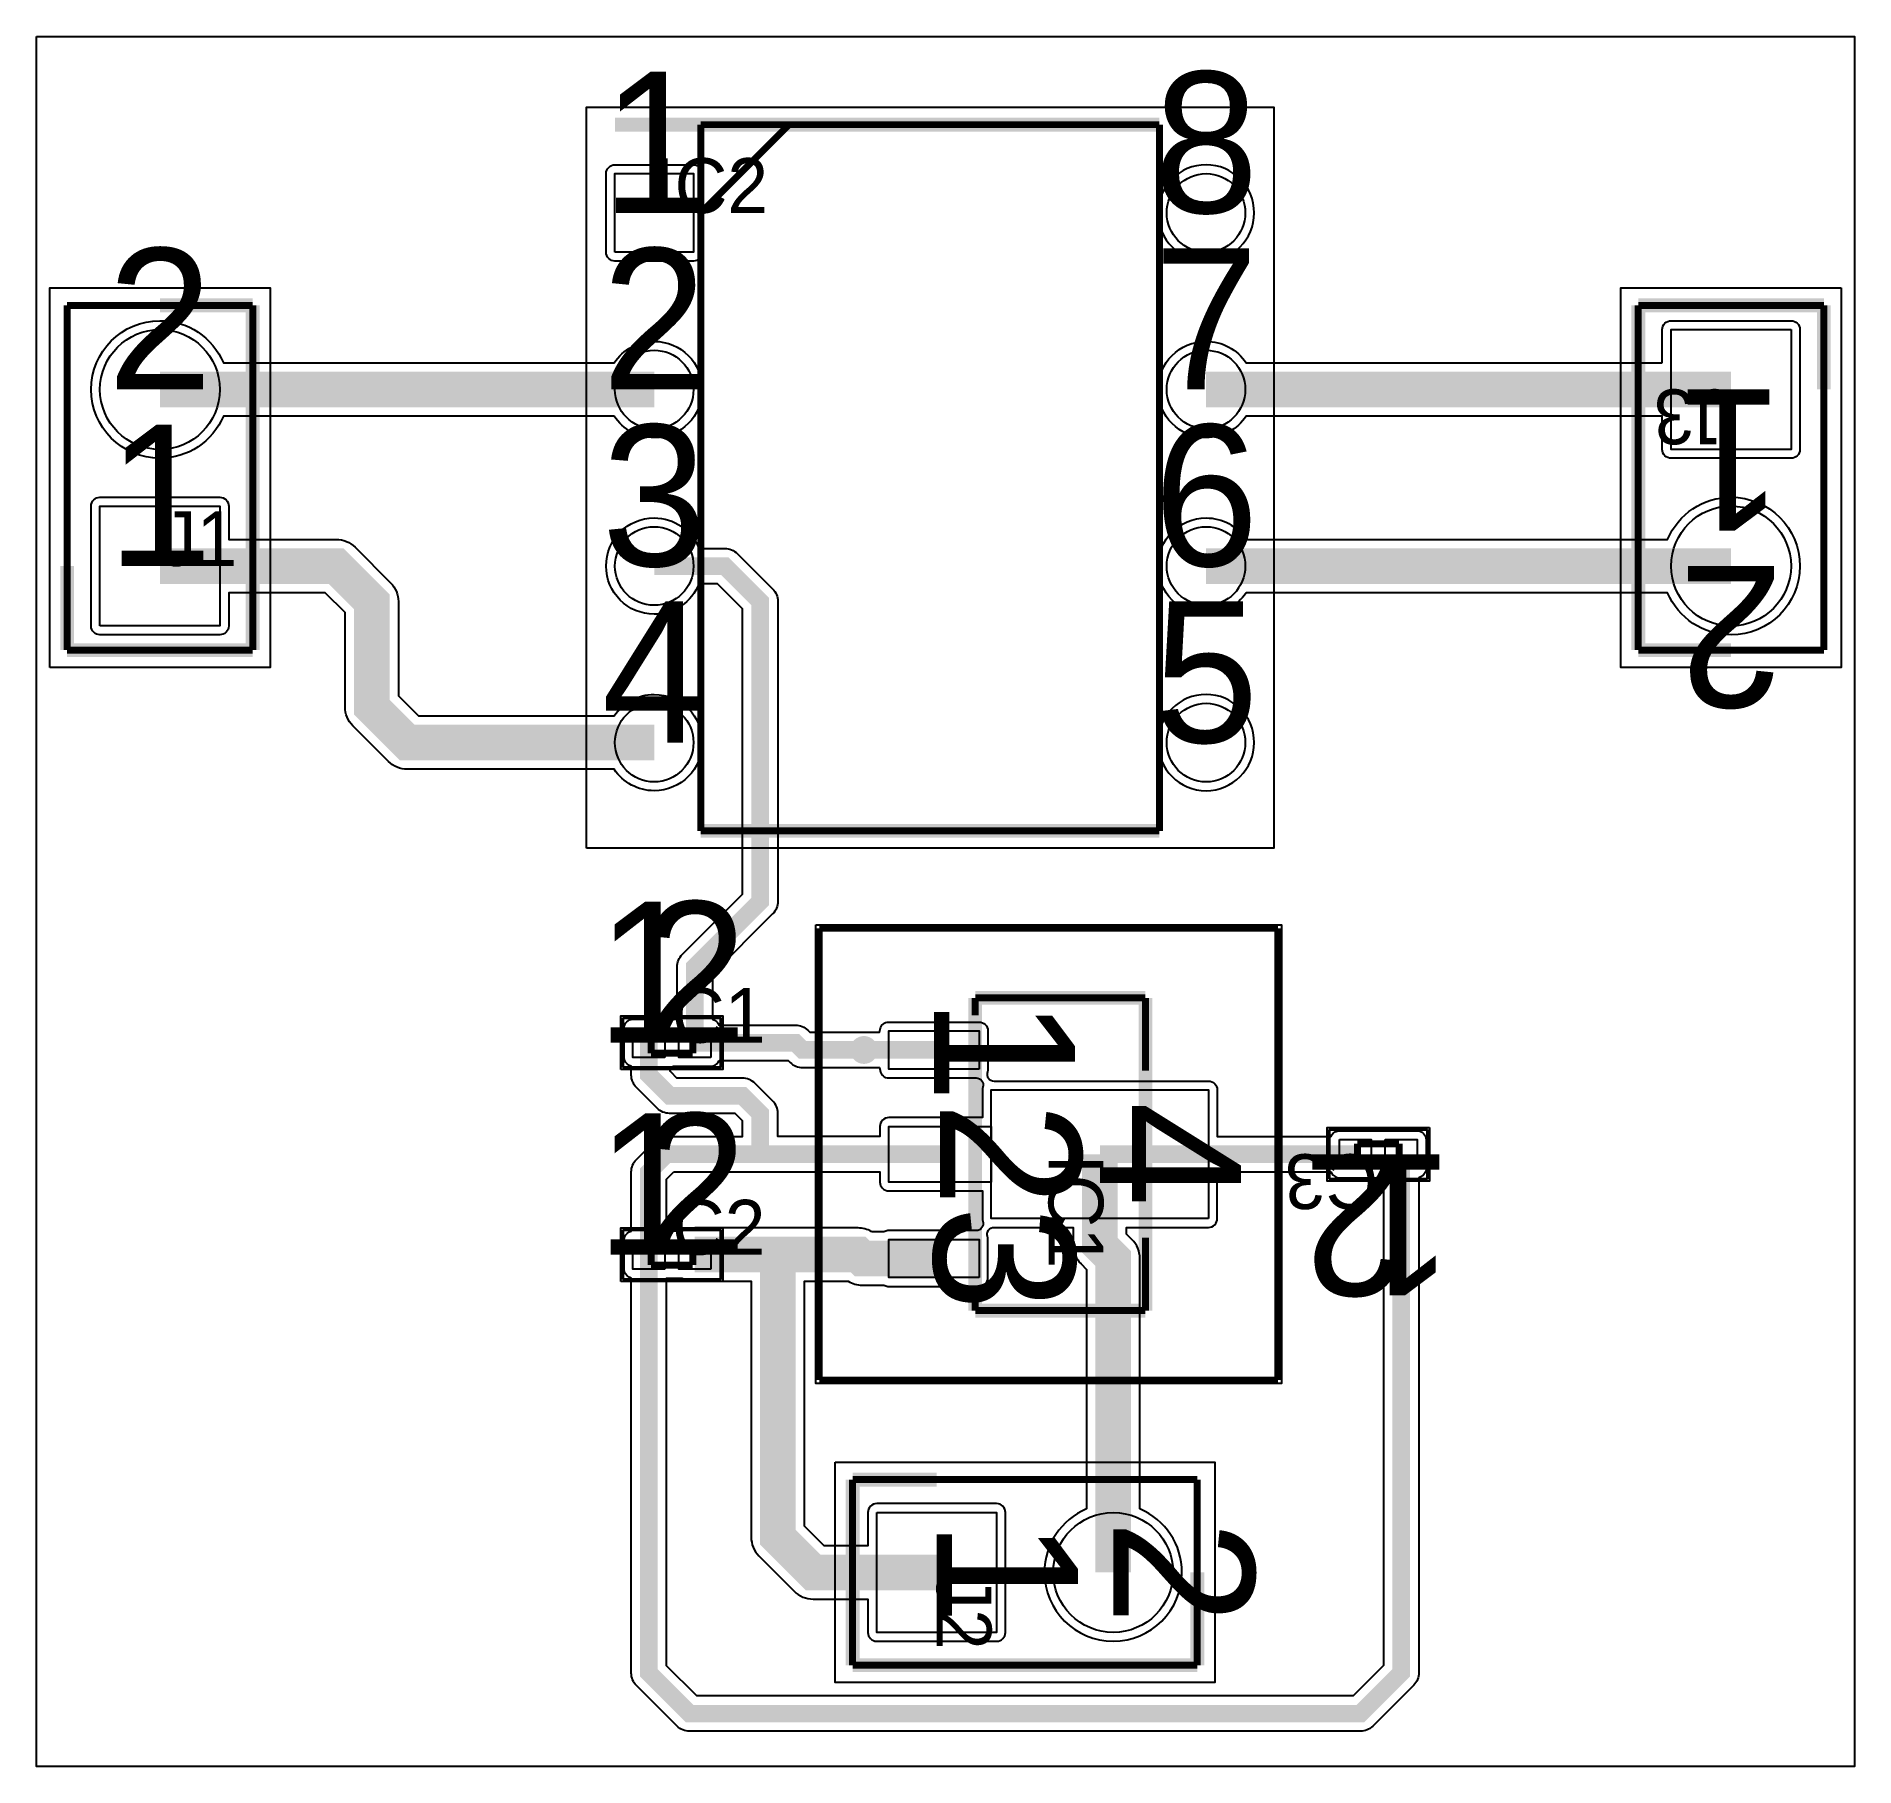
# Model space of a CAD drawing. Extents: x 75.7 to 101.9, y 250.2 to 275.1.
import ezdxf
from ezdxf.enums import TextEntityAlignment as Align

# ---------------------------------------------------------------- set-up
doc = ezdxf.new("R2010")
doc.units = 0
for name, color, linetype in [('ASSEMBLY', 12, 'CONTINUOUS'), ('BOUND', 85, 'CONTINUOUS'), ('COND', 80, 'CONTINUOUS'), ('COND2', 2, 'CONTINUOUS'), ('SILK_SCREEN', 85, 'CONTINUOUS'), ('SOLDER_MASK', 85, 'CONTINUOUS'), ('TEXT', 142, 'CONTINUOUS')]:
    doc.layers.add(name, color=color, linetype=linetype)

msp = doc.modelspace()

# ---------------------------------------------------------------- linework, layer by layer
at = {"layer": 'ASSEMBLY'}
for points, const_width in [([(85.252, 273.812), (91.852, 273.812)], 0.1), ([(85.252, 263.652), (85.252, 273.812)], 0.1), ([(85.252, 272.542), (86.522, 273.812)], 0.1), ([(91.852, 273.812), (91.852, 263.652)], 0.1), ([(76.135, 266.252), (76.135, 271.212)], 0.1), ([(76.135, 271.212), (78.805, 271.212)], 0.1), ([(78.805, 271.212), (78.805, 266.252)], 0.1), ([(98.741, 266.252), (98.741, 271.212)], 0.1), ([(98.741, 271.212), (101.411, 271.212)], 0.1), ([(101.411, 271.212), (101.411, 266.252)], 0.1), ([(78.805, 266.252), (76.135, 266.252)], 0.1), ([(101.411, 266.252), (98.741, 266.252)], 0.1), ([(91.852, 263.652), (85.252, 263.652)], 0.1), ([(89.2, 256.75), (89.2, 261.25)], 0.2), ([(89.2, 261.25), (91.65, 261.25)], 0.2), ([(91.65, 261.25), (91.65, 256.75)], 0.2), ([(84.536, 260.754), (85.136, 260.754)], 0.1), ([(84.536, 260.454), (84.536, 260.754)], 0.1), ([(85.136, 260.754), (85.136, 260.454)], 0.1), ([(85.136, 260.454), (84.536, 260.454)], 0.1), ([(94.7, 258.85), (94.7, 259.15)], 0.1), ([(94.7, 259.15), (95.3, 259.15)], 0.1), ([(95.3, 259.15), (95.3, 258.85)], 0.1), ([(95.3, 258.85), (94.7, 258.85)], 0.1), ([(84.536, 257.706), (85.136, 257.706)], 0.1), ([(84.536, 257.406), (84.536, 257.706)], 0.1), ([(85.136, 257.706), (85.136, 257.406)], 0.1), ([(85.136, 257.406), (84.536, 257.406)], 0.1), ([(91.65, 256.75), (89.2, 256.75)], 0.2), ([(87.436, 254.319), (92.396, 254.319)], 0.1), ([(87.436, 251.649), (87.436, 254.319)], 0.1), ([(92.396, 254.319), (92.396, 251.649)], 0.1), ([(92.396, 251.649), (87.436, 251.649)], 0.1)]:
    msp.add_lwpolyline(points, dxfattribs=dict(at, const_width=const_width))
at = {"layer": 'BOUND'}
for points in [[(83.607, 263.402), (83.607, 274.062), (93.497, 274.062), (93.497, 263.402)], [(75.885, 266.002), (75.885, 271.462), (79.055, 271.462), (79.055, 266.002)], [(101.661, 271.462), (101.661, 266.002), (98.491, 266.002), (98.491, 271.462)], [(86.906, 262.3), (93.606, 262.3), (93.606, 255.7), (86.906, 255.7)], [(84.101, 260.219), (84.101, 260.989), (85.571, 260.989), (85.571, 260.219)], [(95.735, 259.385), (95.735, 258.615), (94.265, 258.615), (94.265, 259.385)], [(84.101, 257.171), (84.101, 257.941), (85.571, 257.941), (85.571, 257.171)], [(87.186, 254.569), (92.646, 254.569), (92.646, 251.399), (87.186, 251.399)]]:
    msp.add_lwpolyline(points, close=True, dxfattribs=at)
for points, const_width in [([(86.956, 255.75), (86.956, 262.25)], 0.1), ([(86.956, 262.25), (93.556, 262.25)], 0.1), ([(93.556, 262.25), (93.556, 255.75)], 0.1), ([(84.126, 260.964), (85.546, 260.964)], 0.05), ([(84.126, 260.244), (84.126, 260.964)], 0.05), ([(85.546, 260.964), (85.546, 260.244)], 0.05), ([(85.546, 260.244), (84.126, 260.244)], 0.05), ([(94.29, 258.64), (94.29, 259.36)], 0.05), ([(94.29, 259.36), (95.71, 259.36)], 0.05), ([(95.71, 259.36), (95.71, 258.64)], 0.05), ([(95.71, 258.64), (94.29, 258.64)], 0.05), ([(84.126, 257.916), (85.546, 257.916)], 0.05), ([(84.126, 257.196), (84.126, 257.916)], 0.05), ([(85.546, 257.916), (85.546, 257.196)], 0.05), ([(85.546, 257.196), (84.126, 257.196)], 0.05), ([(93.556, 255.75), (86.956, 255.75)], 0.1)]:
    msp.add_lwpolyline(points, dxfattribs=dict(at, const_width=const_width))
at = {"layer": 'COND'}
for points in [[(75.692, 275.082), (101.854, 275.082), (101.854, 250.19), (75.692, 250.19)], [(84.017, 271.977), (84.017, 273.107), (85.147, 273.107), (85.147, 271.977)], [(100.9385, 270.8645), (100.9385, 269.1395), (99.2135, 269.1395), (99.2135, 270.8645)], [(76.6075, 266.5995), (76.6075, 268.3245), (78.3325, 268.3245), (78.3325, 266.5995)], [(84.736, 260.394), (84.276, 260.394), (84.276, 260.8141), (84.736, 260.8141)], [(85.396, 260.394), (84.936, 260.394), (84.936, 260.8141), (85.396, 260.8141)], [(89.256, 260.225), (87.956, 260.225), (87.956, 260.775), (89.256, 260.775)], [(92.5565, 258.075), (89.4315, 258.075), (89.4315, 259.925), (92.5565, 259.925)], [(89.4315, 258.6), (87.9565, 258.6), (87.9565, 259.4), (89.4315, 259.4)], [(94.44, 259.2101), (94.9, 259.2101), (94.9, 258.7899), (94.44, 258.7899)], [(95.1, 259.2101), (95.56, 259.2101), (95.56, 258.7899), (95.1, 258.7899)], [(84.736, 257.346), (84.276, 257.346), (84.276, 257.7661), (84.736, 257.7661)], [(85.396, 257.346), (84.936, 257.346), (84.936, 257.7661), (85.396, 257.7661)], [(89.256, 257.225), (87.956, 257.225), (87.956, 257.775), (89.256, 257.775)], [(87.7835, 253.8465), (89.5085, 253.8465), (89.5085, 252.1215), (87.7835, 252.1215)]]:
    msp.add_lwpolyline(points, close=True, dxfattribs=at)
for points in [[(83.8898, 271.977), (83.8898, 273.107, -0.414214), (84.017, 273.2342), (85.147, 273.2342, -0.414214), (85.2742, 273.107), (85.2742, 271.977, -0.414214), (85.147, 271.8498), (84.017, 271.8498, -0.414214)], [(93.2142, 272.542, 1), (91.8298, 272.542, 1)], [(84.0055, 269.6188), (78.3825, 269.6188, -0.302016), (77.47, 269.0123, -1), (77.47, 270.9917, -0.302016), (78.3825, 270.3852), (84.0055, 270.3852, -0.251099), (84.582, 270.6942, -1), (84.582, 269.3098, -0.251099)], [(99.0863, 270.3852), (99.0863, 270.8645, -0.414214), (99.2135, 270.9917), (100.9385, 270.9917, -0.414214), (101.0657, 270.8645), (101.0657, 269.1395, -0.414214), (100.9385, 269.0123), (99.2135, 269.0123, -0.414214), (99.0863, 269.1395), (99.0863, 269.6188), (93.0985, 269.6188, -0.251099), (92.522, 269.3098, -1), (92.522, 270.6942, -0.251099), (93.0985, 270.3852)], [(76.4803, 266.5995), (76.4803, 268.3245, -0.414214), (76.6075, 268.4517), (78.3325, 268.4517, -0.414214), (78.4597, 268.3245), (78.4597, 267.8452), (80.006, 267.8452, -0.198912), (80.277, 267.733), (80.789, 267.221, -0.198912), (80.9012, 266.95), (80.9012, 265.5927), (81.1887, 265.3052), (84.0055, 265.3052, -0.251099), (84.582, 265.6142, -1), (84.582, 264.2298, -0.251099), (84.0055, 264.5388), (81.03, 264.5388, -0.198912), (80.759, 264.651), (80.247, 265.163, -0.198912), (80.1348, 265.434), (80.1348, 266.7913), (79.8473, 267.0788), (78.4597, 267.0788), (78.4597, 266.5995, -0.414214), (78.3325, 266.4723), (76.6075, 266.4723, -0.414214)], [(93.0985, 267.0788, -0.251099), (92.522, 266.7698, -1), (92.522, 268.1542, -0.251099), (93.0985, 267.8452), (99.1635, 267.8452, -0.302016), (100.076, 268.4517, -1), (100.076, 266.4723, -0.302016), (99.1635, 267.0788)], [(85.2258, 267.2078, -0.307916), (84.582, 266.7698, -1), (84.582, 268.1542, -0.307916), (85.2258, 267.7162), (85.598, 267.7162, -0.198912), (85.7777, 267.6417), (86.2857, 267.1337, -0.198912), (86.3602, 266.954), (86.3602, 262.636, -0.198912), (86.2857, 262.4563), (85.4202, 261.5907), (85.4202, 260.9431), (85.4496, 260.9294, -0.144291), (85.5036, 260.8819), (85.5185, 260.8582), (86.614, 260.8582, -0.198912), (86.7937, 260.7837), (86.8233, 260.7542), (87.8234, 260.7542), (87.8306, 260.7964, -0.365496), (87.956, 260.9022), (89.256, 260.9022, -0.414214), (89.3832, 260.775), (89.3832, 260.225, -0.079298), (89.3769, 260.1854, 0.510086), (89.4734, 260.0522), (92.5565, 260.0522, -0.414214), (92.6837, 259.925), (92.6837, 259.2542), (94.3175, 259.2542), (94.3324, 259.2779, -0.257313), (94.44, 259.3372), (95.56, 259.3372, -0.414214), (95.6872, 259.21), (95.6872, 258.79, -0.291942), (95.6136, 258.6746), (95.5842, 258.6609), (95.5842, 251.54, -0.198912), (95.5097, 251.3603), (94.9217, 250.7723, -0.198912), (94.742, 250.6978), (85.0899, 250.6978, -0.198912), (84.9102, 250.7723), (84.3263, 251.3562, -0.198912), (84.2518, 251.5359), (84.2518, 257.2169), (84.2224, 257.2306, -0.291942), (84.1488, 257.346), (84.1488, 257.766, -0.291942), (84.2224, 257.8814), (84.2518, 257.8951), (84.2518, 258.7459, -0.198912), (84.3263, 258.9256), (84.5804, 259.1797, -0.198912), (84.7601, 259.2542), (85.8518, 259.2542), (85.8518, 259.4827), (85.7467, 259.5878), (84.8039, 259.5878, -0.198912), (84.6242, 259.6623), (84.3263, 259.9602, -0.198912), (84.2518, 260.1399), (84.2518, 260.2649), (84.2224, 260.2786, -0.291942), (84.1488, 260.394), (84.1488, 260.814, -0.414214), (84.276, 260.9412), (84.9118, 260.9412), (84.9118, 261.696, -0.198912), (84.9863, 261.8757), (85.8518, 262.7413), (85.8518, 266.8487), (85.4927, 267.2078)], [(93.2142, 264.922, 1), (91.8298, 264.922, 1)], [(85.5185, 260.3498), (86.5087, 260.3498), (86.5383, 260.3203, 0.198912), (86.718, 260.2458), (87.8234, 260.2458), (87.8306, 260.2036, 0.365496), (87.956, 260.0978), (89.2141, 260.0978, -0.510086), (89.3106, 259.9646, 0.079298), (89.3043, 259.925), (89.3043, 259.5272), (87.9565, 259.5272, 0.414214), (87.8293, 259.4), (87.8293, 259.2542), (86.3602, 259.2542), (86.3602, 259.588, 0.198912), (86.2857, 259.7677), (86.0317, 260.0217, 0.198912), (85.852, 260.0962), (84.9092, 260.0962), (84.8254, 260.18, -0.668924), (84.8613, 260.2668), (85.396, 260.2668, 0.257313), (85.5036, 260.3261)], [(84.8654, 258.7458), (87.8293, 258.7458), (87.8293, 258.6, 0.414214), (87.9565, 258.4728), (89.3043, 258.4728), (89.3043, 258.075, 0.079298), (89.3106, 258.0354, -0.510086), (89.2141, 257.9022), (87.956, 257.9022, 0.117247), (87.8988, 257.8886), (87.888, 257.8832), (87.7169, 257.8832), (87.7053, 257.8898, 0.129113), (87.517, 257.9392), (85.166, 257.9392, 0.116611), (84.9944, 257.8986), (84.9837, 257.8932), (84.7602, 257.8932), (84.7602, 258.6406)], [(92.6837, 258.7458), (94.3175, 258.7458), (94.3324, 258.7221, 0.257313), (94.44, 258.6628), (95.0758, 258.6628), (95.0758, 251.6453), (94.6367, 251.2062), (85.1952, 251.2062), (84.7602, 251.6412), (84.7602, 257.2188), (84.9837, 257.2188), (84.9944, 257.2134, 0.116611), (85.166, 257.1728), (85.9768, 257.1728), (85.9768, 253.492, 0.198912), (86.089, 253.221), (86.597, 252.713, 0.198912), (86.868, 252.6008), (87.6563, 252.6008), (87.6563, 252.1215, 0.414214), (87.7835, 251.9943), (89.5085, 251.9943, 0.414214), (89.6357, 252.1215), (89.6357, 253.8465, 0.414214), (89.5085, 253.9737), (87.7835, 253.9737, 0.414214), (87.6563, 253.8465), (87.6563, 253.3672), (87.0267, 253.3672), (86.7432, 253.6507), (86.7432, 257.1728), (87.3735, 257.1728, 0.137745), (87.573, 257.1168), (87.888, 257.1168), (87.8988, 257.1114, 0.117247), (87.956, 257.0978), (89.256, 257.0978, 0.414214), (89.3832, 257.225), (89.3832, 257.775, 0.079298), (89.3769, 257.8146, -0.510086), (89.4734, 257.9478), (90.6108, 257.9478), (90.6108, 257.692, 0.198912), (90.723, 257.421), (90.8028, 257.3413), (90.8028, 253.8965, 0.302016), (90.1963, 252.984, 1), (92.1757, 252.984, 0.302016), (91.5692, 253.8965), (91.5692, 257.5, 0.198912), (91.457, 257.771), (91.3772, 257.8507), (91.3772, 257.9478), (92.5565, 257.9478, 0.414214), (92.6837, 258.075)]]:
    msp.add_lwpolyline(points, format="xyb", close=True, dxfattribs=at)
for points, const_width in [([(77.47, 270.002), (84.582, 270.002)], 0.512), ([(100.076, 270.002), (92.522, 270.002)], 0.512), ([(77.47, 267.462), (80.006, 267.462), (80.518, 266.95), (80.518, 265.434), (81.03, 264.922), (84.582, 264.922)], 0.512), ([(92.522, 267.462), (100.076, 267.462)], 0.512), ([(84.582, 267.462), (85.598, 267.462), (86.106, 266.954), (86.106, 262.636), (85.166, 261.696), (85.166, 260.604)], 0.254), ([(86.106, 259), (86.106, 259.588), (85.852, 259.842), (84.8039, 259.842), (84.506, 260.1399), (84.506, 260.604)], 0.254), ([(85.166, 260.604), (86.614, 260.604), (86.718, 260.5), (88.606, 260.5)], 0.254), ([(95.33, 259), (95.33, 251.54), (94.742, 250.952), (85.0899, 250.952), (84.506, 251.5359), (84.506, 257.556)], 0.254), ([(86.106, 259), (84.7601, 259), (84.506, 258.7459), (84.506, 257.556)], 0.254), ([(88.694, 259), (86.106, 259)], 0.254), ([(91.186, 252.984), (91.186, 257.5), (90.994, 257.692), (90.994, 259)], 0.512), ([(94.67, 259), (90.994, 259)], 0.254), ([(85.166, 257.556), (86.36, 257.556)], 0.512), ([(88.606, 257.5), (87.573, 257.5), (87.517, 257.556), (86.36, 257.556)], 0.512), ([(86.36, 257.556), (86.36, 253.492), (86.868, 252.984), (88.646, 252.984)], 0.512)]:
    msp.add_lwpolyline(points, dxfattribs=dict(at, const_width=const_width))
for centre, radius in [((92.522, 272.542), 0.565), ((77.47, 270.002), 0.8625), ((84.582, 270.002), 0.565), ((92.522, 270.002), 0.565), ((100.076, 267.462), 0.8625), ((84.582, 267.462), 0.565), ((92.522, 267.462), 0.565), ((84.582, 264.922), 0.565), ((92.522, 264.922), 0.565), ((91.186, 252.984), 0.8625)]:
    msp.add_circle(centre, radius, dxfattribs=at)
at = {"layer": 'COND2'}
for points in [[(84.017, 271.977), (84.017, 273.107), (85.147, 273.107), (85.147, 271.977)], [(100.9385, 270.8645), (100.9385, 269.1395), (99.2135, 269.1395), (99.2135, 270.8645)], [(76.6075, 266.5995), (76.6075, 268.3245), (78.3325, 268.3245), (78.3325, 266.5995)], [(87.7835, 253.8465), (89.5085, 253.8465), (89.5085, 252.1215), (87.7835, 252.1215)]]:
    msp.add_lwpolyline(points, close=True, dxfattribs=at)
for centre, radius in [((92.522, 272.542), 0.565), ((77.47, 270.002), 0.8625), ((84.582, 270.002), 0.565), ((92.522, 270.002), 0.565), ((100.076, 267.462), 0.8625), ((84.582, 267.462), 0.565), ((92.522, 267.462), 0.565), ((84.582, 264.922), 0.565), ((92.522, 264.922), 0.565), ((91.186, 252.984), 0.8625)]:
    msp.add_circle(centre, radius, dxfattribs=at)
at = {"layer": 'SILK_SCREEN'}
for points, const_width in [([(84.017, 273.812), (91.852, 273.812)], 0.2), ([(78.805, 271.212), (77.47, 271.212)], 0.2), ([(78.805, 266.252), (78.805, 271.212)], 0.2), ([(101.411, 271.212), (98.741, 271.212)], 0.2), ([(98.741, 271.212), (98.741, 266.252)], 0.2), ([(101.411, 270.002), (101.411, 271.212)], 0.2), ([(76.135, 267.462), (76.135, 266.252)], 0.2), ([(76.135, 266.252), (78.805, 266.252)], 0.2), ([(98.741, 266.252), (100.076, 266.252)], 0.2), ([(85.252, 263.652), (91.852, 263.652)], 0.2), ([(91.65, 261.25), (89.2, 261.25)], 0.1), ([(89.2, 261.25), (89.2, 261)], 0.1), ([(91.65, 260.2), (91.65, 261.25)], 0.1), ([(91.65, 257.8), (91.65, 256.75)], 0.1), ([(89.2, 256.75), (89.2, 257)], 0.1), ([(91.65, 256.75), (89.2, 256.75)], 0.1), ([(88.646, 254.319), (87.436, 254.319)], 0.2), ([(87.436, 254.319), (87.436, 251.649)], 0.2), ([(92.396, 251.649), (92.396, 252.984)], 0.2), ([(87.436, 251.649), (92.396, 251.649)], 0.2)]:
    msp.add_lwpolyline(points, dxfattribs=dict(at, const_width=const_width))
at = {"layer": 'SILK_SCREEN', "const_width": 0.2}
for points in [[(87.6, 260.6, 1), (87.6, 260.4)], [(87.6, 260.4, 1), (87.6, 260.6)]]:
    msp.add_lwpolyline(points, format="xyb", dxfattribs=at)
at = {"layer": 'SOLDER_MASK'}
for points in [[(84.017, 271.977), (84.017, 273.107), (85.147, 273.107), (85.147, 271.977)], [(100.9385, 270.8645), (100.9385, 269.1395), (99.2135, 269.1395), (99.2135, 270.8645)], [(76.6075, 266.5995), (76.6075, 268.3245), (78.3325, 268.3245), (78.3325, 266.5995)], [(87.7835, 253.8465), (89.5085, 253.8465), (89.5085, 252.1215), (87.7835, 252.1215)]]:
    msp.add_lwpolyline(points, close=True, dxfattribs=at)
for centre, radius in [((92.522, 272.542), 0.565), ((77.47, 270.002), 0.8625), ((84.582, 270.002), 0.565), ((92.522, 270.002), 0.565), ((100.076, 267.462), 0.8625), ((84.582, 267.462), 0.565), ((92.522, 267.462), 0.565), ((84.582, 264.922), 0.565), ((92.522, 264.922), 0.565), ((91.186, 252.984), 0.8625)]:
    msp.add_circle(centre, radius, dxfattribs=at)

# ---------------------------------------------------------------- texts
at = {"layer": 'TEXT'}
for s, p in [('1', (84.582, 272.542)), ('8', (92.522, 272.542)), ('2', (77.47, 270.002)), ('2', (84.582, 270.002)), ('7', (92.522, 270.002)), ('1', (77.47, 267.462)), ('3', (84.582, 267.462)), ('6', (92.522, 267.462)), ('4', (84.582, 264.922)), ('5', (92.522, 264.922)), ('1', (84.506, 260.604)), ('2', (85.166, 260.604)), ('1', (84.506, 257.556)), ('2', (85.166, 257.556))]:
    msp.add_text(s, height=2.032, dxfattribs=at).set_placement(p, align=Align.CENTER)
for s, p in [('IC2', (84.582, 272.542)), ('IC2', (84.582, 272.542)), ('J1', (77.47, 267.462)), ('J1', (77.47, 267.462)), ('C1', (84.836, 260.604)), ('C2', (84.836, 257.556))]:
    msp.add_text(s, height=0.7874, dxfattribs=at).set_placement(p)
for s, rotation, p in [('J3', 180, (100.076, 270.002)), ('J3', 180, (100.076, 270.002)), ('C3', 180, (95, 259)), ('IC1', 270, (90.256, 259)), ('J2', 270, (88.646, 252.984)), ('J2', 270, (88.646, 252.984))]:
    msp.add_text(s, height=0.7874, rotation=rotation, dxfattribs=at).set_placement(p)
for s, rotation, p in [('1', 180, (100.076, 270.002)), ('2', 180, (100.076, 267.462)), ('1', 270, (88.606, 260.5)), ('2', 270, (88.694, 259)), ('4', 270, (90.994, 259)), ('2', 180, (94.67, 259)), ('1', 180, (95.33, 259)), ('3', 270, (88.606, 257.5)), ('1', 270, (88.646, 252.984)), ('2', 270, (91.186, 252.984))]:
    msp.add_text(s, height=2.032, rotation=rotation, dxfattribs=at).set_placement(p, align=Align.CENTER)

doc.saveas('drawing.dxf')
